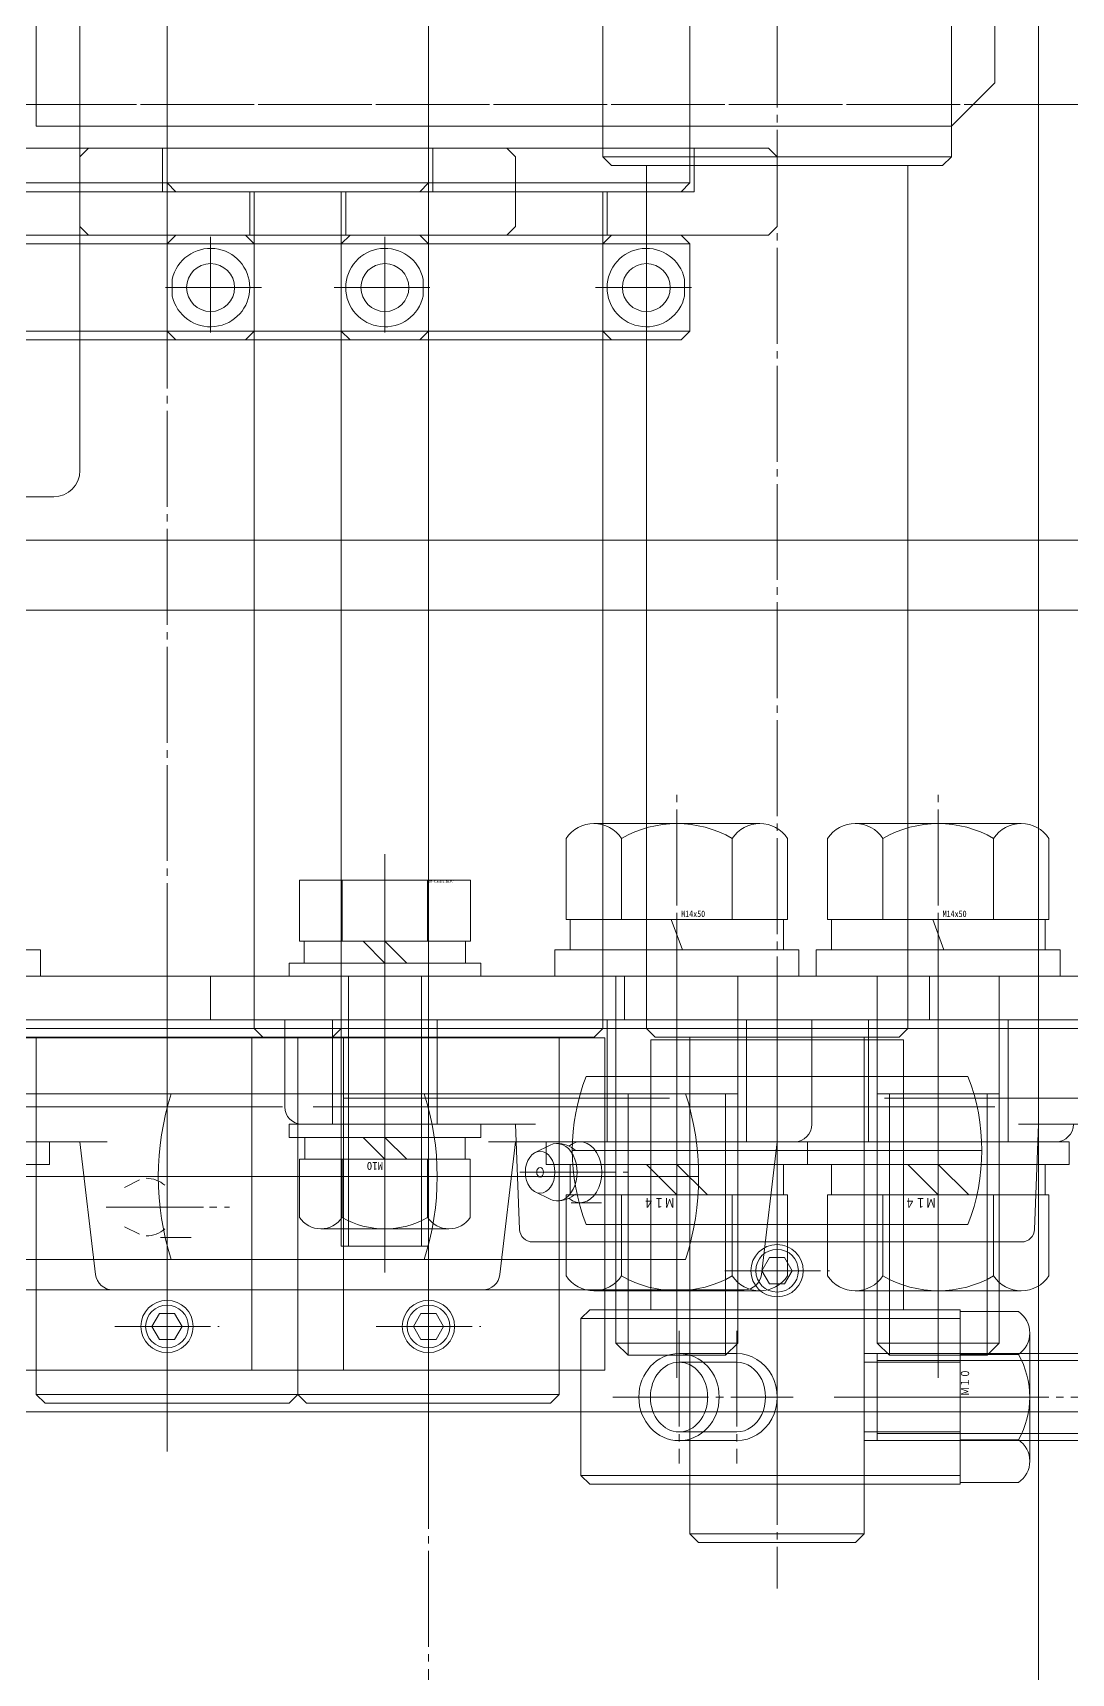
# Model space of a CAD drawing. Units: millimetres at full size. Extents: x -21196 to 21204, y -11807 to 11807.
# Drawn here: x -8544.9 to -8425.8, y -3560.1 to -3371.9 of the extents above; entities that cross this region are included whole.
import ezdxf
from ezdxf.enums import TextEntityAlignment as Align

# ---------------------------------------------------------------- set-up
doc = ezdxf.new("R2010")
doc.units = ezdxf.units.MM
doc.header["$LTSCALE"] = 0.5
doc.linetypes.add('USER3', pattern=[26.999999, 20.299999, -1.7, 0.8, -1.7, 0.8, -1.7])
doc.linetypes.add('USER4', pattern=[27.1, 22, -1.7, 1.7, -1.7])
doc.layers.add('1-0_設備-5(241129配置図菊池追記(立面図).jww)(機器配置図 260128.dwg)', color=7, linetype='Continuous', lineweight=9)
doc.styles.add('ＭＳ ゴシック', font='')
doc.styles.get('ＭＳ ゴシック').set_extended_font_data('MS Gothic')

msp = doc.modelspace()

# ---------------------------------------------------------------- linework, layer by layer
at = {"layer": '1-0_設備-5(241129配置図菊池追記(立面図).jww)(機器配置図 260128.dwg)', "linetype": 'USER4'}
for p, q in [((-8459.5215, -1309.8888), (-8459.5215, -3550.4055)), ((-8529.5215, -3534.6859), (-8529.5215, -1325.6084)), ((-8499.5215, -3534.6859), (-8499.5215, -1325.6084)), ((-8499.5216, -2475.6472), (-8499.5216, -3748.1472)), ((-8524.5215, -3395.3201), (-8524.5215, -3406.9742)), ((-8504.5215, -3395.3201), (-8504.5215, -3406.9742)), ((-8474.5215, -3395.3201), (-8474.5215, -3406.9742)), ((-8518.6945, -3401.1471), (-8530.3486, -3401.1471)), ((-8510.3485, -3401.1471), (-8498.6944, -3401.1471)), ((-8480.3486, -3401.1471), (-8468.6945, -3401.1471)), ((-8471.0215, -3526.2322), (-8471.0215, -3458.899)), ((-8441.0215, -3526.2322), (-8441.0215, -3458.899)), ((-8504.5215, -3514.1471), (-8504.5215, -3466.1471)), ((-8504.5216, -3492.0836), (-8504.5216, -3473.3141)), ((-8471.0216, -3492.0836), (-8471.0216, -3473.3141)), ((-8441.0215, -3492.0836), (-8441.0215, -3473.3141)), ((-8504.5215, -3502.1471), (-8504.5215, -3480.1471)), ((-8471.0215, -3504.1471), (-8471.0215, -3480.1471)), ((-8441.0215, -3504.1471), (-8441.0215, -3480.1471)), ((-8504.5215, -3509.1471), (-8504.5215, -3497.1471)), ((-8471.0215, -3499.1471), (-8471.0215, -3516.2471)), ((-8441.0215, -3499.1471), (-8441.0215, -3516.2471)), ((-8489.0392, -3502.6471), (-8476.6195, -3502.6471)), ((-8536.4911, -3506.6471), (-8522.3508, -3506.6471)), ((-8465.5215, -3513.9471), (-8453.5215, -3513.9471)), ((-8535.5215, -3520.3471), (-8523.5215, -3520.3471)), ((-8505.5215, -3520.3471), (-8493.5215, -3520.3471)), ((-8470.7715, -3520.8347), (-8470.7715, -3536.0595)), ((-8464.133, -3520.8347), (-8464.133, -3536.0595)), ((-8478.3839, -3528.4471), (-8457.6681, -3528.4471)), ((-8435.6162, -3528.4471), (-8452.9608, -3528.4471)), ((-8265.748, -3528.4471), (-8450.6373, -3528.4471)), ((-8430.5215, -3528.4471), (-8438.5215, -3528.4471))]:
    msp.add_line(p, q, dxfattribs=at)
at = {"layer": '1-0_設備-5(241129配置図菊池追記(立面図).jww)(機器配置図 260128.dwg)'}
for p, q in [((-8539.5215, -1438.1471), (-8539.5215, -3422.1471)), ((-8539.5212, -3382.6471), (-8539.5212, -1477.6471)), ((-8479.5215, -3382.6471), (-8479.5215, -1477.6471)), ((-8439.5215, -3382.6471), (-8439.5215, -1477.6471)), ((-8479.5215, -3382.6471), (-8479.5215, -3386.1471)), ((-8439.5215, -3382.6471), (-8439.5215, -3386.1471)), ((-8529.5215, -3385.1471), (-8529.5215, -3395.1471)), ((-8499.5215, -3385.1471), (-8499.5215, -3395.1471)), ((-8499.0215, -3385.1471), (-8499.0215, -3390.1471)), ((-8469.0215, -3385.1471), (-8469.0215, -3390.1471)), ((-8474.5215, -3387.1471), (-8474.5215, -3486.1471)), ((-8444.5215, -3486.1471), (-8444.5215, -3387.1471)), ((-8499.5215, -3389.1471), (-8559.5215, -3389.1471)), ((-8469.5215, -3389.1471), (-8529.5215, -3389.1471)), ((-8520.0215, -3390.1471), (-8520.0215, -3395.1471)), ((-8519.5215, -3486.1471), (-8519.5215, -3390.1471)), ((-8509.5215, -3390.1471), (-8509.5215, -3486.1471)), ((-8509.0215, -3390.1471), (-8509.0215, -3395.1471)), ((-8479.5215, -3390.1471), (-8479.5215, -3486.1471)), ((-8479.0215, -3390.1471), (-8479.0215, -3395.1471)), ((-8500.5215, -3395.1471), (-8558.5215, -3395.1471)), ((-8529.5215, -3395.1471), (-8529.5215, -3407.1471)), ((-8528.5215, -3395.1471), (-8529.5215, -3396.1471)), ((-8470.5215, -3395.1471), (-8528.5215, -3395.1471)), ((-8519.5215, -3396.1471), (-8520.5215, -3395.1471)), ((-8509.5215, -3396.1471), (-8508.5215, -3395.1471)), ((-8500.5215, -3395.1471), (-8499.5215, -3396.1471)), ((-8499.5215, -3395.1471), (-8499.5215, -3407.1471)), ((-8479.5215, -3396.1471), (-8478.5215, -3395.1471)), ((-8470.5215, -3395.1471), (-8469.5215, -3396.1471)), ((-8499.5215, -3396.1471), (-8559.5215, -3396.1471)), ((-8469.5215, -3396.1471), (-8529.5215, -3396.1471)), ((-8528.9154, -3400.1756), (-8528.9154, -3402.1187)), ((-8500.1276, -3400.1756), (-8500.1276, -3402.1187)), ((-8470.1277, -3400.1756), (-8470.1277, -3402.1187)), ((-8499.5215, -3406.1471), (-8559.5215, -3406.1471)), ((-8469.5215, -3406.1471), (-8529.5215, -3406.1471)), ((-8500.5215, -3407.1471), (-8558.5215, -3407.1471)), ((-8470.5215, -3407.1471), (-8528.5215, -3407.1471)), ((-8542.5215, -3425.1471), (-8673.1371, -3425.1471)), ((-9209.5215, -3438.1471), (-6709.5215, -3438.1471)), ((-9209.5215, -3438.1471), (-6709.5215, -3438.1471)), ((-9209.5215, -3438.1471), (-6709.5215, -3438.1471)), ((-8480.5465, -3462.6471), (-8461.4965, -3462.6471)), ((-8450.5465, -3462.6471), (-8431.4965, -3462.6471)), ((-8483.7215, -3464.3481), (-8483.7215, -3473.6471)), ((-8477.3715, -3473.6471), (-8477.3715, -3464.3481)), ((-8464.6715, -3464.3481), (-8464.6715, -3473.6471)), ((-8458.3215, -3464.3481), (-8458.3215, -3473.6471)), ((-8453.7215, -3464.3481), (-8453.7215, -3473.6471)), ((-8447.3715, -3473.6471), (-8447.3715, -3464.3481)), ((-8434.6715, -3464.3481), (-8434.6715, -3473.6471)), ((-8428.3215, -3464.3481), (-8428.3215, -3473.6471)), ((-8514.3365, -3469.1471), (-8494.7066, -3469.1471)), ((-8514.3365, -3476.1471), (-8514.3365, -3469.1471)), ((-8509.429, -3476.1471), (-8509.429, -3469.1471)), ((-8499.6141, -3476.1471), (-8499.6141, -3469.1471)), ((-8494.7066, -3476.1471), (-8494.7066, -3469.1471)), ((-8458.3215, -3473.6471), (-8483.7215, -3473.6471)), ((-8483.2715, -3477.1471), (-8483.2715, -3473.6471)), ((-8471.6585, -3473.6471), (-8470.3845, -3477.1471)), ((-8458.7715, -3473.6471), (-8458.7715, -3477.1471)), ((-8428.3215, -3473.6471), (-8453.7215, -3473.6471)), ((-8453.2715, -3477.1471), (-8453.2715, -3473.6471)), ((-8441.6585, -3473.6471), (-8440.3845, -3477.1471)), ((-8428.7715, -3473.6471), (-8428.7715, -3477.1471)), ((-8494.7066, -3476.1471), (-8514.3365, -3476.1471)), ((-8513.7715, -3476.1471), (-8513.7715, -3478.6471)), ((-8504.5215, -3478.6471), (-8507.0215, -3476.1471)), ((-8504.5215, -3476.1471), (-8502.0215, -3478.6471)), ((-8495.2715, -3478.6471), (-8495.2715, -3476.1471)), ((-8572.0215, -3477.1471), (-8544.0215, -3477.1471)), ((-8544.0215, -3477.1471), (-8544.0215, -3480.1471)), ((-8485.0215, -3480.1471), (-8485.0215, -3477.1471)), ((-8485.0215, -3477.1471), (-8457.0215, -3477.1471)), ((-8457.0215, -3477.1471), (-8457.0215, -3480.1471)), ((-8455.0215, -3480.1471), (-8455.0215, -3477.1471)), ((-8455.0215, -3477.1471), (-8427.0215, -3477.1471)), ((-8427.0215, -3477.1471), (-8427.0215, -3480.1471)), ((-8515.5215, -3478.6471), (-8493.5215, -3478.6471)), ((-8515.5215, -3478.6471), (-8515.5215, -3480.1471)), ((-8493.5215, -3480.1471), (-8493.5215, -3478.6471)), ((-8544.0215, -3480.1471), (-8572.0215, -3480.1471)), ((-8529.5216, -3485.1471), (-8529.5216, -3480.1471)), ((-8524.5215, -3480.1471), (-8524.5215, -3485.1471)), ((-8515.5215, -3480.1471), (-8493.5215, -3480.1471)), ((-8509.5215, -3511.1471), (-8509.5215, -3480.1471)), ((-8508.7095, -3511.1471), (-8508.7095, -3480.1471)), ((-8504.5216, -3480.1471), (-8504.5216, -3485.1471)), ((-8500.3335, -3511.1471), (-8500.3335, -3480.1471)), ((-8499.5215, -3511.1471), (-8499.5215, -3480.1471)), ((-8499.5215, -3485.1471), (-8499.5215, -3480.1471)), ((-8457.0215, -3480.1471), (-8485.0215, -3480.1471)), ((-8477.0216, -3480.1471), (-8477.0216, -3485.1471)), ((-8474.5215, -3480.1471), (-8474.5215, -3485.1471)), ((-8459.5216, -3485.1471), (-8459.5216, -3480.1471)), ((-8427.0215, -3480.1471), (-8455.0215, -3480.1471)), ((-8442.0216, -3480.1471), (-8442.0216, -3485.1471)), ((-8603.5215, -3485.1471), (-8455.5215, -3485.1471)), ((-8573.5215, -3485.1471), (-8425.5215, -3485.1471)), ((-8529.5215, -3525.3471), (-8529.5215, -3485.1471)), ((-8516.0215, -3495.1471), (-8516.0215, -3485.1471)), ((-8516.0215, -3485.1471), (-8403.0215, -3485.1471)), ((-8510.5215, -3497.1471), (-8510.5215, -3485.1471)), ((-8499.5215, -3525.3471), (-8499.5215, -3485.1471)), ((-8498.5215, -3497.1471), (-8498.5215, -3485.1471)), ((-8479.0215, -3499.1471), (-8479.0215, -3485.1471)), ((-8463.0215, -3499.1471), (-8463.0215, -3485.1471)), ((-8459.5215, -3518.4471), (-8459.5215, -3485.1471)), ((-8455.5215, -3497.1471), (-8455.5215, -3485.1471)), ((-8449.0215, -3499.1471), (-8449.0215, -3485.1471)), ((-8433.0215, -3499.1471), (-8433.0215, -3485.1471)), ((-8659.5215, -3486.1471), (-8339.5215, -3486.1471)), ((-8339.5215, -3486.1471), (-8659.5215, -3486.1471)), ((-8659.5215, -3486.1471), (-8339.5215, -3486.1471)), ((-8549.7715, -3487.2471), (-8509.2715, -3487.2471)), ((-8509.5215, -3486.1471), (-8549.5215, -3486.1471)), ((-8510.5215, -3487.1471), (-8548.5215, -3487.1471)), ((-8544.5215, -3525.3471), (-8544.5215, -3487.2471)), ((-8519.7715, -3487.2471), (-8479.2715, -3487.2471)), ((-8519.5215, -3486.1471), (-8518.5215, -3487.1471)), ((-8479.5215, -3486.1471), (-8519.5215, -3486.1471)), ((-8480.5215, -3487.1471), (-8518.5215, -3487.1471)), ((-8514.5215, -3525.3471), (-8514.5215, -3487.2471)), ((-8514.5215, -3525.3471), (-8514.5215, -3487.2471)), ((-8510.5215, -3487.1471), (-8509.5215, -3486.1471)), ((-8484.5215, -3525.3471), (-8484.5215, -3487.2471)), ((-8480.5215, -3487.1471), (-8479.5215, -3486.1471)), ((-8473.5215, -3487.1471), (-8474.5215, -3486.1471)), ((-8474.5215, -3486.1471), (-8444.5215, -3486.1471)), ((-8474.0215, -3487.4471), (-8445.0215, -3487.4471)), ((-8473.5215, -3487.1471), (-8445.5215, -3487.1471)), ((-8469.5215, -3518.4471), (-8469.5215, -3487.4471)), ((-8449.5215, -3518.4471), (-8449.5215, -3487.4471)), ((-8444.5215, -3486.1471), (-8445.5215, -3487.1471)), ((-8481.4304, -3491.6471), (-8437.6126, -3491.6471)), ((-8559.0299, -3493.6471), (-8500.013, -3493.6471)), ((-8529.03, -3493.6471), (-8470.0131, -3493.6471)), ((-8471.8548, -3494.1471), (-8509.2493, -3494.1471)), ((-8464.0215, -3493.6471), (-8478.0215, -3493.6471)), ((-8476.6215, -3493.6471), (-8476.6215, -3523.6471)), ((-8465.4215, -3493.6471), (-8465.4215, -3523.6471)), ((-8434.0215, -3493.6471), (-8448.0215, -3493.6471)), ((-8447.1882, -3494.1471), (-8409.7937, -3494.1471)), ((-8446.6215, -3493.6471), (-8446.6215, -3523.6471)), ((-8435.4215, -3493.6471), (-8435.4215, -3523.6471)), ((-8564.513, -3495.1471), (-8516.2737, -3495.1471)), ((-8464.53, -3495.1471), (-8512.7693, -3495.1471)), ((-8434.5301, -3495.1471), (-8482.7694, -3495.1471)), ((-8514.0215, -3497.1471), (-8487.2298, -3497.1471)), ((-8513.7215, -3501.1471), (-8513.7215, -3498.6471)), ((-8504.5215, -3501.1471), (-8507.0215, -3498.6471)), ((-8504.5215, -3498.6471), (-8502.0215, -3501.1471)), ((-8495.3215, -3498.6471), (-8495.3215, -3501.1471)), ((-8489.075, -3509.2026), (-8489.5215, -3497.1471)), ((-8431.8132, -3497.1471), (-8405.0215, -3497.1471)), ((-8429.968, -3509.2026), (-8429.5215, -3497.1471)), ((-8571.5215, -3499.1471), (-8536.3963, -3499.1471)), ((-8537.7293, -3514.3808), (-8539.5215, -3499.1471)), ((-8457.5215, -3499.1471), (-8492.6467, -3499.1471)), ((-8491.3137, -3514.3808), (-8489.5215, -3499.1471)), ((-8487.2729, -3500.3844), (-8485.5758, -3499.5359)), ((-8483.157, -3499.1471), (-8479.6508, -3499.1471)), ((-8436.0215, -3500.1471), (-8483.0215, -3500.1471)), ((-8427.5215, -3499.1471), (-8462.6467, -3499.1471)), ((-8461.3137, -3514.3808), (-8459.5215, -3499.1471)), ((-8494.7215, -3501.1471), (-8514.3215, -3501.1471)), ((-8514.3215, -3507.8341), (-8514.3215, -3501.1471)), ((-8509.4215, -3507.8341), (-8509.4215, -3501.1471)), ((-8499.6215, -3501.1471), (-8499.6215, -3507.8341)), ((-8494.7215, -3501.1471), (-8494.7215, -3507.8341)), ((-8483.2715, -3505.2471), (-8483.2715, -3501.7471)), ((-8471.0215, -3505.2471), (-8474.5215, -3501.7471)), ((-8467.5215, -3505.2471), (-8471.0215, -3501.7471)), ((-8458.7715, -3501.7471), (-8458.7715, -3505.2471)), ((-8453.2715, -3505.2471), (-8453.2715, -3501.7471)), ((-8441.0215, -3505.2471), (-8444.5215, -3501.7471)), ((-8437.5215, -3505.2471), (-8441.0215, -3501.7471)), ((-8428.7715, -3501.7471), (-8428.7715, -3505.2471)), ((-8498.5215, -3503.1471), (-8560.5215, -3503.1471)), ((-8534.3819, -3504.3844), (-8532.6848, -3503.5359)), ((-8468.5215, -3503.1471), (-8530.5215, -3503.1471)), ((-8530.266, -3503.1471), (-8526.7598, -3503.1471)), ((-8478.8704, -3502.6471), (-8478.2219, -3502.6471)), ((-8487.2729, -3504.9099), (-8485.5758, -3505.7584)), ((-8483.7215, -3514.5461), (-8483.7215, -3505.2471)), ((-8458.3215, -3505.2471), (-8483.7215, -3505.2471)), ((-8483.157, -3506.1471), (-8479.6508, -3506.1471)), ((-8477.3715, -3514.5461), (-8477.3715, -3505.2471)), ((-8464.6715, -3505.2471), (-8464.6715, -3514.5461)), ((-8458.3215, -3514.5461), (-8458.3215, -3505.2471)), ((-8453.7215, -3514.5461), (-8453.7215, -3505.2471)), ((-8428.3215, -3505.2471), (-8453.7215, -3505.2471)), ((-8447.3715, -3514.5461), (-8447.3715, -3505.2471)), ((-8434.6715, -3505.2471), (-8434.6715, -3514.5461)), ((-8428.3215, -3514.5461), (-8428.3215, -3505.2471)), ((-8525.9794, -3506.6471), (-8525.3309, -3506.6471)), ((-8534.3819, -3508.9099), (-8532.6848, -3509.7584)), ((-8497.1715, -3509.1471), (-8511.8715, -3509.1471)), ((-8481.4304, -3508.6471), (-8437.6126, -3508.6471)), ((-8530.266, -3510.1471), (-8526.7598, -3510.1471)), ((-8509.5215, -3511.1471), (-8499.5215, -3511.1471)), ((-8487.576, -3510.6471), (-8431.467, -3510.6471)), ((-8559.0299, -3512.6471), (-8500.013, -3512.6471)), ((-8529.03, -3512.6471), (-8470.0131, -3512.6471)), ((-8565.743, -3516.1471), (-8493.3, -3516.1471)), ((-8535.743, -3516.1471), (-8463.3, -3516.1471)), ((-8461.4965, -3516.2471), (-8480.5465, -3516.2471)), ((-8431.4965, -3516.2471), (-8450.5465, -3516.2471)), ((-8482.0215, -3519.4471), (-8438.5215, -3519.4471)), ((-8474.0215, -3518.4471), (-8445.0215, -3518.4471)), ((-8469.5215, -3518.4471), (-8469.5215, -3538.4471)), ((-8459.5215, -3518.4471), (-8459.5215, -3538.4471)), ((-8449.5215, -3518.4471), (-8449.5215, -3538.4471)), ((-8431.8345, -3518.6471), (-8438.5215, -3518.6471)), ((-8438.5215, -3538.2471), (-8438.5215, -3518.6471)), ((-8430.5215, -3535.7971), (-8430.5215, -3521.0971)), ((-8464.0215, -3522.2471), (-8478.0215, -3522.2471)), ((-8434.0215, -3522.2471), (-8448.0215, -3522.2471)), ((-8465.4215, -3523.6471), (-8476.6215, -3523.6471)), ((-8470.7715, -3523.4471), (-8464.133, -3523.4471)), ((-8464.133, -3524.4471), (-8470.7715, -3524.4471)), ((-8438.5215, -3523.4471), (-8449.5215, -3523.4471)), ((-8438.5215, -3524.4471), (-8449.5215, -3524.4471)), ((-8448.0215, -3524.2591), (-8423.0215, -3524.2591)), ((-8435.4215, -3523.6471), (-8446.6215, -3523.6471)), ((-8431.8345, -3523.5471), (-8438.5215, -3523.5471)), ((-8549.7715, -3525.3471), (-8509.2715, -3525.3471)), ((-8519.7715, -3525.3471), (-8479.2715, -3525.3471)), ((-8514.5215, -3528.1471), (-8544.5215, -3528.1471)), ((-8484.5215, -3528.1471), (-8514.5215, -3528.1471)), ((-8464.133, -3532.4471), (-8470.7715, -3532.4471)), ((-8438.5215, -3532.4471), (-8449.5215, -3532.4471)), ((-8448.0215, -3532.6351), (-8423.0215, -3532.6351)), ((-8470.7715, -3533.4471), (-8464.133, -3533.4471)), ((-8438.5215, -3533.4471), (-8449.5215, -3533.4471)), ((-8438.5215, -3533.3471), (-8431.8345, -3533.3471)), ((-8482.0215, -3537.4471), (-8438.5215, -3537.4471)), ((-8438.5215, -3538.2471), (-8431.8345, -3538.2471)), ((-8469.5215, -3544.1471), (-8449.5215, -3544.1471))]:
    msp.add_line(p, q, dxfattribs=at)
for points in [[(-8389.5216, -3780.1472), (-8389.5216, -1210.1472), (-8427.5216, -1210.1472), (-8429.5216, -1212.1472), (-8429.5216, -3778.1472), (-8427.5216, -3780.1472)], [(-8499.5215, -1471.1471), (-8499.5215, -3389.1471), (-8500.5215, -3390.1471), (-8558.5215, -3390.1471), (-8559.5215, -3389.1471), (-8559.5215, -1471.1471), (-8558.5215, -1470.1471), (-8500.5215, -1470.1471)], [(-8469.5215, -1471.1471), (-8469.5215, -3389.1471), (-8470.5215, -3390.1471), (-8528.5215, -3390.1471), (-8529.5215, -3389.1471), (-8529.5215, -1471.1471), (-8528.5215, -1470.1471), (-8470.5215, -1470.1471)], [(-8544.5212, -3382.6471), (-8544.5212, -1477.6471), (-8439.5215, -1477.6471), (-8434.5215, -1482.6471), (-8434.5215, -3377.6471), (-8439.5215, -3382.6471)], [(-8490.5215, -3395.1471), (-8568.5215, -3395.1471), (-8569.5215, -3394.1471), (-8569.5215, -3386.1471), (-8568.5215, -3385.1471), (-8490.5215, -3385.1471), (-8489.5215, -3386.1471), (-8489.5215, -3394.1471)], [(-8460.5215, -3395.1471), (-8538.5215, -3395.1471), (-8539.5215, -3394.1471), (-8539.5215, -3386.1471), (-8538.5215, -3385.1471), (-8460.5215, -3385.1471), (-8459.5215, -3386.1471), (-8459.5215, -3394.1471)], [(-8439.5215, -3386.1471), (-8440.5215, -3387.1471), (-8478.5215, -3387.1471), (-8479.5215, -3386.1471)], [(-9209.5215, -3530.1471), (-6709.5215, -3530.1471), (-6709.5215, -3430.1471), (-9209.5215, -3430.1471)], [(-9209.5215, -3530.1471), (-6709.5215, -3530.1471), (-6709.5215, -3430.1471), (-9209.5215, -3430.1471)], [(-9209.5215, -3530.1471), (-6709.5215, -3530.1471), (-6709.5215, -3430.1471), (-9209.5215, -3430.1471)], [(-8659.5215, -3480.1471), (-8339.5215, -3480.1471), (-8339.5215, -3528.1471), (-8341.5215, -3530.1471), (-8657.5215, -3530.1471), (-8659.5215, -3528.1471)], [(-8339.5215, -3480.1471), (-8659.5215, -3480.1471), (-8659.5215, -3528.1471), (-8657.5215, -3530.1471), (-8341.5215, -3530.1471), (-8339.5215, -3528.1471)], [(-8659.5215, -3480.1471), (-8339.5215, -3480.1471), (-8339.5215, -3528.1471), (-8341.5215, -3530.1471), (-8657.5215, -3530.1471), (-8659.5215, -3528.1471)], [(-8657.5216, -3485.1471), (-8341.5216, -3485.1471), (-8341.5216, -3480.1471), (-8657.5216, -3480.1471)], [(-8657.5215, -3485.1471), (-8341.5215, -3485.1471), (-8341.5215, -3480.1471), (-8657.5215, -3480.1471)], [(-8657.5215, -3485.1471), (-8341.5215, -3485.1471), (-8341.5215, -3480.1471), (-8657.5215, -3480.1471)], [(-8493.5215, -3498.6471), (-8515.5215, -3498.6471), (-8515.5215, -3497.1471), (-8493.5215, -3497.1471)], [(-8543.0215, -3499.1471), (-8573.0215, -3499.1471), (-8573.0215, -3501.7471), (-8543.0215, -3501.7471)], [(-8456.0215, -3499.1471), (-8486.0215, -3499.1471), (-8486.0215, -3501.7471), (-8456.0215, -3501.7471)], [(-8426.0215, -3499.1471), (-8456.0215, -3499.1471), (-8456.0215, -3501.7471), (-8426.0215, -3501.7471)], [(-8460.3875, -3512.4471), (-8461.2536, -3513.9471), (-8460.3875, -3515.4471), (-8458.6555, -3515.4471), (-8457.7895, -3513.9471), (-8458.6555, -3512.4471)], [(-8530.3875, -3518.8471), (-8531.2535, -3520.3471), (-8530.3875, -3521.8471), (-8528.6554, -3521.8471), (-8527.7894, -3520.3471), (-8528.6554, -3518.8471)], [(-8500.3876, -3518.8471), (-8501.2536, -3520.3471), (-8500.3876, -3521.8471), (-8498.6555, -3521.8471), (-8497.7895, -3520.3471), (-8498.6555, -3518.8471)], [(-8482.0215, -3519.4471), (-8482.0215, -3537.4471), (-8481.0215, -3538.4471), (-8438.5215, -3538.4471), (-8438.5215, -3518.4471), (-8481.0215, -3518.4471)], [(-8448.0215, -3533.4471), (-8269.0215, -3533.4471), (-8268.0215, -3532.4471), (-8268.0215, -3524.4471), (-8269.0215, -3523.4471), (-8448.0215, -3523.4471)]]:
    msp.add_lwpolyline(points, close=True, dxfattribs=at)
at = {"layer": '1-0_設備-5(241129配置図菊池追記(立面図).jww)(機器配置図 260128.dwg)', "linetype": 'USER3'}
for points in [[(-8999.5215, -1480.1471), (-6779.5215, -1480.1471), (-6779.5215, -3380.1471), (-8999.5215, -3380.1471)], [(-8999.5215, -1480.1471), (-6832.4215, -1480.1471), (-6832.4215, -3380.1471), (-8999.5215, -3380.1471)], [(-8995.3229, -1480.1471), (-6686.0215, -1480.1471), (-6686.0215, -3380.1471), (-8995.3229, -3380.1471)]]:
    msp.add_lwpolyline(points, close=True, dxfattribs=at)
at = {"layer": '1-0_設備-5(241129配置図菊池追記(立面図).jww)(機器配置図 260128.dwg)'}
for points in [[(-8560.0215, -3385.1471), (-8560.0215, -3390.1471), (-8499.0215, -3390.1471)], [(-8530.0215, -3385.1471), (-8530.0215, -3390.1471), (-8469.0215, -3390.1471)], [(-8529.5215, -3396.1471), (-8529.5215, -3406.1471), (-8528.5215, -3407.1471)], [(-8519.5215, -3396.1471), (-8519.5215, -3406.1471), (-8520.5215, -3407.1471)], [(-8509.5215, -3396.1471), (-8509.5215, -3406.1471), (-8508.5215, -3407.1471)], [(-8499.5215, -3396.1471), (-8499.5215, -3406.1471), (-8500.5215, -3407.1471)], [(-8479.5215, -3396.1471), (-8479.5215, -3406.1471), (-8478.5215, -3407.1471)], [(-8469.5215, -3396.1471), (-8469.5215, -3406.1471), (-8470.5215, -3407.1471)], [(-8478.0215, -3480.1471), (-8478.0215, -3522.2471), (-8476.6215, -3523.6471)], [(-8464.0215, -3480.1471), (-8464.0215, -3522.2471), (-8465.4215, -3523.6471)], [(-8448.0215, -3480.1471), (-8448.0215, -3522.2471), (-8446.6215, -3523.6471)], [(-8434.0215, -3480.1471), (-8434.0215, -3522.2471), (-8435.4215, -3523.6471)], [(-8544.5215, -3487.1471), (-8544.5215, -3528.1471), (-8543.5215, -3529.1471), (-8515.5215, -3529.1471), (-8514.5215, -3528.1471), (-8514.5215, -3487.1471)], [(-8519.7715, -3525.3471), (-8519.7715, -3516.1471), (-8519.7715, -3487.2471)], [(-8514.5215, -3487.1471), (-8514.5215, -3528.1471), (-8513.5215, -3529.1471), (-8485.5215, -3529.1471), (-8484.5215, -3528.1471), (-8484.5215, -3487.1471)], [(-8509.2715, -3525.3471), (-8509.2715, -3516.1471), (-8509.2715, -3487.2471)], [(-8479.2715, -3525.3471), (-8479.2715, -3516.1471), (-8479.2715, -3487.2471)], [(-8474.0215, -3518.4471), (-8474.0215, -3510.6471), (-8474.0215, -3487.4471)], [(-8449.5215, -3487.1471), (-8449.5215, -3544.1471), (-8450.5215, -3545.1471), (-8468.5215, -3545.1471), (-8469.5215, -3544.1471), (-8469.5215, -3487.1471)], [(-8445.0215, -3518.4471), (-8445.0215, -3510.6471), (-8445.0215, -3487.4471)]]:
    msp.add_lwpolyline(points, dxfattribs=at)
for centre, radius in [((-8524.5215, -3401.1471), 2.75), ((-8504.5215, -3401.1471), 2.75), ((-8474.5215, -3401.1471), 2.75), ((-8459.5215, -3513.9471), 3), ((-8459.5215, -3513.9471), 2.45), ((-8529.5215, -3520.3471), 3), ((-8499.5215, -3520.3471), 3), ((-8529.5215, -3520.3471), 2.45), ((-8499.5215, -3520.3471), 2.45)]:
    msp.add_circle(centre, radius, dxfattribs=at)
for centre, radius, start, end in [((-8524.5215, -3401.1471), 4.5, 192.468, 167.532), ((-8504.5215, -3401.1471), 4.5, 12.468, 347.532), ((-8474.5215, -3401.1471), 4.5, 12.468, 347.532), ((-8542.5215, -3422.1471), 3, 270, 0), ((-8480.5465, -3466.4601), 3.813, 33.626, 146.374), ((-8471.0215, -3475.3471), 12.7, 60, 120), ((-8461.4965, -3466.4601), 3.813, 33.626, 146.374), ((-8450.5465, -3466.4601), 3.813, 33.626, 146.374), ((-8441.0215, -3475.3471), 12.7, 60, 120), ((-8431.4965, -3466.4601), 3.813, 33.626, 146.374), ((-8459.5215, -3500.1471), 23.5, 158.795, 201.205), ((-8459.5215, -3500.1471), 23.5, 338.795, 21.205), ((-8499.5215, -3503.1471), 31, 162.154, 197.846), ((-8529.5215, -3503.1471), 31, 342.154, 17.846), ((-8499.5215, -3503.1471), 31, 342.154, 17.846), ((-8514.0215, -3495.1471), 2, 180, 270), ((-8457.5215, -3497.1471), 2, 270, 0), ((-8427.5215, -3497.1471), 2, 270, 0), ((-8484.798, -3502.6471), 3.3, 49.252, 90), ((-8531.907, -3506.6471), 3.3, 49.252, 90), ((-8484.798, -3502.6471), 3.3, 270, 310.748), ((-8511.8715, -3506.2051), 2.942, 213.626, 326.374), ((-8504.5215, -3499.3471), 9.8, 240, 300), ((-8497.1715, -3506.2051), 2.942, 213.626, 326.374), ((-8531.907, -3506.6471), 3.3, 270, 310.748), ((-8487.576, -3509.1471), 1.5, 182.121, 270), ((-8431.467, -3509.1471), 1.5, 270, 357.879), ((-8535.743, -3514.1471), 2, 186.71, 270), ((-8493.3, -3514.1471), 2, 270, 353.29), ((-8480.5465, -3512.4341), 3.813, 213.626, 326.374), ((-8471.0215, -3503.5471), 12.7, 240, 300), ((-8461.4965, -3512.4341), 3.813, 213.626, 326.374), ((-8463.3, -3514.1471), 2, 270, 353.29), ((-8450.5465, -3512.4341), 3.813, 213.626, 326.374), ((-8441.0215, -3503.5471), 12.7, 240, 300), ((-8431.4965, -3512.4341), 3.813, 213.626, 326.374), ((-8433.4635, -3521.0971), 2.942, 303.626, 56.374), ((-8440.3215, -3528.4471), 9.8, 330, 30), ((-8433.4635, -3535.7971), 2.942, 303.626, 56.374)]:
    msp.add_arc(centre, radius, start, end, dxfattribs=at)
for centre, major_axis, ratio, start_param, end_param in [((-8482.111, -3502.6471), (0, 3.5), 0.707143, 2.59430707, 6.83047089), ((-8484.798, -3502.6471), (0, -3.3), 0.70697, 5.94329314, 9.76467013), ((-8464.133, -3528.4471), (0, -5), 0.9222, 6.28318531, 9.42483032), ((-8464.133, -3528.4471), (0, -4), 0.82125, 6.28318531, 9.42483032)]:
    msp.add_ellipse(centre, major_axis=major_axis, ratio=ratio, start_param=start_param, end_param=end_param, dxfattribs=at)
for centre, major_axis, ratio in [((-8486.7072, -3502.6471), (0, -2.4), 0.707083), ((-8486.7072, -3502.6471), (0, -0.555), 0.706306), ((-8470.7715, -3528.4471), (0, -5), 0.9222), ((-8470.7715, -3528.4471), (0, -4), 0.82125)]:
    msp.add_ellipse(centre, major_axis=major_axis, ratio=ratio, dxfattribs=at)

# ---------------------------------------------------------------- texts
at = {"layer": '1-0_設備-5(241129配置図菊池追記(立面図).jww)(機器配置図 260128.dwg)', "style": 'ＭＳ ゴシック'}
msp.add_text('BT-M10x35L,SW,PW', height=0.2203, dxfattribs=at).set_placement((-8499.4356, -3469.4865), align=Align.BOTTOM_LEFT)
at = {"layer": '1-0_設備-5(241129配置図菊池追記(立面図).jww)(機器配置図 260128.dwg)', "style": 'ＭＳ ゴシック', "width": 0.8}
for p in [(-8470.5262, -3473.586), (-8440.5263, -3473.586)]:
    msp.add_text('M14x50', height=0.7344, dxfattribs=at).set_placement(p, align=Align.BOTTOM_LEFT)
at = {"layer": '1-0_設備-5(241129配置図菊池追記(立面図).jww)(機器配置図 260128.dwg)', "style": 'ＭＳ ゴシック'}
msp.add_text('M10', height=0.918, rotation=180, dxfattribs=at).set_placement((-8504.7287, -3501.2104), align=Align.BOTTOM_LEFT)
at = {"layer": '1-0_設備-5(241129配置図菊池追記(立面図).jww)(機器配置図 260128.dwg)', "style": 'ＭＳ ゴシック', "width": 0.8}
for s, height, rotation, p in [('Ｍ１４', 1.102, 180, (-8471.2541, -3505.2869)), ('Ｍ１４', 1.102, 180, (-8441.2542, -3505.2869)), ('Ｍ１０', 0.918, 90, (-8437.2062, -3528.3195))]:
    msp.add_text(s, height=height, rotation=rotation, dxfattribs=at).set_placement(p, align=Align.BOTTOM_LEFT)

doc.saveas('drawing.dxf')
